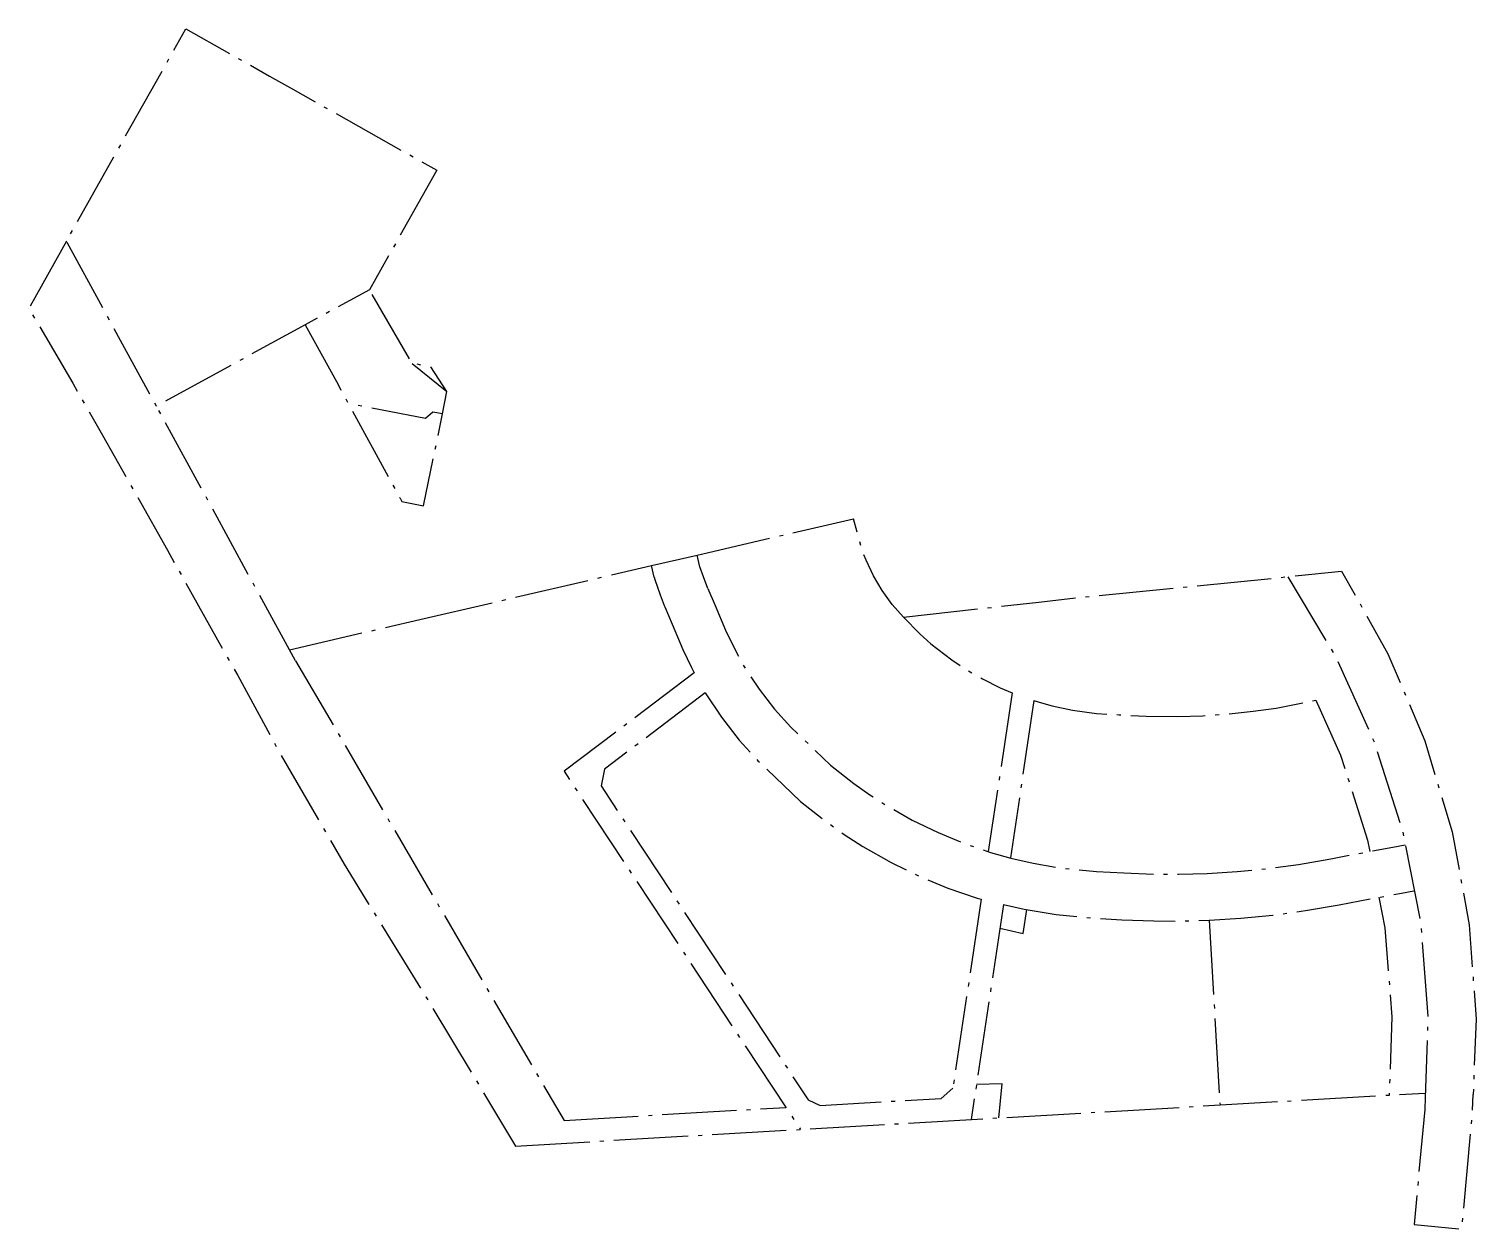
# Model space of a CAD drawing. Header units: metres. Extents: x 117469 to 120646, y 6145375 to 6148679.
# Drawn here: x 119241 to 119844, y 6148179 to 6148679 of the extents above.
import ezdxf

# ---------------------------------------------------------------- set-up
doc = ezdxf.new("R2010")
doc.units = ezdxf.units.M
doc.linetypes.add('Heldragen_linje', pattern=[2, 1, 1])
doc.linetypes.add('Plangrans2000', pattern=[41, 31, -4.2, 1.6, -4.2])
doc.layers.add('S062användningsgräns', color=6, linetype='Plangrans2000')

msp = doc.modelspace()

# ---------------------------------------------------------------- linework, layer by layer
at = {"layer": 'S062användningsgräns', "linetype": 'Heldragen_linje'}
msp.add_line((119240.594, 6148562.833, -11.695), (119240.594, 6148562.833, -11.695), dxfattribs=at)
at = {"layer": 'S062användningsgräns'}
for p, q in [((119519.049, 6148460.134, -11.695), (119584.2, 6148475.275, -11.695)), ((119500.053, 6148455.746, -11.695), (119519.049, 6148460.134, -11.695)), ((119403.431, 6148433.264, -11.695), (119500.053, 6148455.746, -11.695)), ((119349.181, 6148420.656, -11.695), (119403.431, 6148433.264, -11.695)), ((119349.667, 6148420.769, -11.695), (119349.667, 6148420.769, -11.695))]:
    msp.add_line(p, q, dxfattribs=at)
at = {"layer": 'S062användningsgräns', "flags": 128}
for points, elevation in [([(119410.564, 6148620.533), (119382.514, 6148570.733), (119355.767, 6148556.126), (119293.708, 6148522.233), (119278.783, 6148549.562), (119256.181, 6148590.947), (119305.997, 6148679.414), (119340.851, 6148659.788), (119349.565, 6148654.881), (119410.56, 6148620.526)], -11.695), ([(119256.181, 6148590.947), (119256.181, 6148590.947), (119240.594, 6148562.833), (119258.833, 6148531.802), (119271.243, 6148510.099), (119298.306, 6148462.218), (119322.68, 6148418.561), (119327.655, 6148409.886), (119344.397, 6148378.967), (119371.898, 6148331.334), (119405.988, 6148275.975), (119443.407, 6148213.831), (119443.407, 6148213.831)], -11.695), ([(119355.767, 6148556.126), (119369.392, 6148531.179), (119374.941, 6148521.02), (119395.279, 6148483.782), (119396.013, 6148482.439), (119404.976, 6148480.69), (119412.978, 6148519.009), (119414.766, 6148528.339), (119408.064, 6148538.533), (119400.283, 6148540.024), (119382.514, 6148570.733)], -11.695), ([(119400.283, 6148540.024), (119414.766, 6148528.339)], -11.695), ([(119412.978, 6148519.009), (119408.96, 6148519.755), (119405.869, 6148517.064), (119373.74, 6148523.219)], -11.695), ([(119351.669, 6148416.101), (119333.968, 6148448.51), (119333.216, 6148449.888), (119312.88, 6148487.127), (119293.708, 6148522.233)], -11.695), ([(119605.104, 6148434.197), (119605.104, 6148434.197), (119600.362, 6148439.552), (119596.142, 6148445.332), (119592.481, 6148451.488), (119589.416, 6148457.961), (119588.116, 6148461.299), (119586.409, 6148467.13), (119584.2, 6148475.275)], -11.695), ([(119501.182, 6148450.875), (119501.368, 6148449.97), (119503.648, 6148443.603), (119505.342, 6148439.123), (119505.57, 6148438.566)], -11.695), ([(119605.104, 6148434.197), (119661.49, 6148440.548), (119682.844, 6148442.953), (119765.221, 6148451.119), (119787.63, 6148453.415), (119794.938, 6148440.372), (119806.923, 6148418.985), (119822.33, 6148382.649), (119833.668, 6148344.844), (119840.8, 6148306.026), (119843.639, 6148266.661), (119842.455, 6148235.267)], -11.695), ([(119765.221, 6148451.119), (119785.178, 6148417.668), (119801.177, 6148382.154), (119813.009, 6148345.042), (119820.519, 6148306.822), (119823.609, 6148267.993), (119822.414, 6148234.083)], -11.695), ([(119523.477, 6148446.225), (119526.544, 6148439.056), (119530.894, 6148428.862), (119534.172, 6148421.985), (119538.515, 6148413.792), (119544.861, 6148404.285), (119551.31, 6148395.862), (119558.06, 6148388.413), (119574.63, 6148372.613), (119584.323, 6148364.956), (119584.323, 6148364.956), (119590.97, 6148360.264), (119590.97, 6148360.264), (119597.933, 6148355.788), (119608.686, 6148349.676), (119619.421, 6148344.454), (119630.112, 6148340.05), (119641.273, 6148336.237), (119649.783, 6148333.838), (119659.128, 6148331.688), (119671.235, 6148329.629), (119685.472, 6148328.224), (119696.843, 6148327.63), (119709.785, 6148327.147), (119719.63, 6148327.103), (119731.581, 6148327.426), (119744.045, 6148328.202), (119756.713, 6148329.453), (119769.606, 6148331.212), (119783.107, 6148333.599), (119797.335, 6148336.241), (119808.968, 6148338.401), (119814.126, 6148339.358)], -0.695), ([(119505.548, 6148438.556), (119508.612, 6148431.395), (119513.117, 6148420.836), (119516.749, 6148413.219), (119517.759, 6148411.101)], -0.695), ([(119605.104, 6148434.197), (119611.889, 6148427.32), (119616.498, 6148423.206), (119625.191, 6148416.463), (119631.421, 6148412.331), (119637.938, 6148408.552), (119645.348, 6148404.863), (119650.303, 6148402.726)], -11.695), ([(119351.669, 6148416.101), (119463.586, 6148224.523)], -11.695), ([(119517.759, 6148411.101), (119463.612, 6148370.012), (119562.071, 6148220.748)], -11.695), ([(119522.451, 6148402.735), (119480.448, 6148370.862), (119479.033, 6148363.886), (119565.324, 6148233.069), (119570.276, 6148230.743)], -11.695), ([(119522.451, 6148402.735), (119529.225, 6148392.586), (119536.559, 6148383.007), (119544.34, 6148374.421), (119562.093, 6148357.493), (119572.922, 6148348.937), (119580.353, 6148343.693), (119588.126, 6148338.696), (119599.895, 6148332.007), (119611.747, 6148326.241), (119623.564, 6148321.373), (119635.806, 6148317.191), (119637.423, 6148316.735)], -11.695), ([(119650.303, 6148402.726), (119640.389, 6148336.539)], -0.476), ([(119659.423, 6148399.481), (119649.599, 6148333.89)], -0.476), ([(119659.419, 6148399.482), (119661.587, 6148398.766), (119666.983, 6148397.29), (119675.521, 6148395.474), (119685.415, 6148394.135), (119694.865, 6148393.601), (119706.14, 6148392.999), (119719.362, 6148392.865), (119729.771, 6148393.192), (119739.228, 6148393.821), (119750.723, 6148395.015), (119760.356, 6148396.381), (119776.839, 6148399.658)], -11.695), ([(119776.839, 6148399.658), (119787.147, 6148376.778), (119798.456, 6148341.306), (119799.377, 6148336.62)], -11.695), ([(119646.7, 6148314.538), (119655.303, 6148312.559), (119668.64, 6148310.29), (119684.005, 6148308.775), (119695.97, 6148308.149), (119709.378, 6148307.649), (119719.85, 6148307.602), (119732.45, 6148307.942), (119745.61, 6148308.761), (119758.99, 6148310.083), (119772.622, 6148311.943), (119786.585, 6148314.412), (119800.895, 6148317.069), (119812.528, 6148319.228), (119817.685, 6148320.186)], -0.695), ([(119637.423, 6148316.735), (119625.612, 6148237.888)], -0.476), ([(119646.7, 6148314.538), (119633.273, 6148224.899)], -0.476), ([(119803.137, 6148317.485), (119805.635, 6148304.774), (119808.588, 6148267.661), (119807.439, 6148235.052)], -11.695), ([(119732.45, 6148307.942), (119736.939, 6148230.943)], -0.695), ([(119644.758, 6148225.569), (119646.093, 6148239.697), (119635.452, 6148239.449)], -11.695), ([(119443.407, 6148213.831), (119822.292, 6148235.918)], -11.695), ([(119565.324, 6148233.069), (119570.276, 6148230.743), (119620.737, 6148233.685), (119625.612, 6148237.888)], -11.695), ([(119822.414, 6148234.083), (119822.237, 6148229.065), (119817.792, 6148181.07), (119837.707, 6148179.226), (119842.151, 6148227.221), (119842.455, 6148235.267)], -11.695), ([(119842.455, 6148235.267), (119842.455, 6148235.267)], -0.695), ([(119463.586, 6148224.523), (119556.026, 6148229.912)], -11.695)]:
    msp.add_lwpolyline(points, dxfattribs=dict(at, elevation=elevation))
at = {"layer": 'S062användningsgräns'}
for points, elevation in [([(119520.178, 6148455.263), (119519.049, 6148460.134)], -11.695), ([(119501.182, 6148450.875), (119500.053, 6148455.746)], -11.695), ([(119523.477, 6148446.225), (119521.647, 6148451.06), (119520.178, 6148455.263)], -11.695), ([(119349.667, 6148420.769), (119349.667, 6148420.769)], -11.695), ([(119645.21, 6148304.634), (119654.962, 6148302.451), (119656.45, 6148312.349)], -0.476), ([(119443.407, 6148213.831), (119443.407, 6148213.831)], -11.695)]:
    msp.add_lwpolyline(points, dxfattribs=dict(at, elevation=elevation))

doc.saveas('drawing.dxf')
